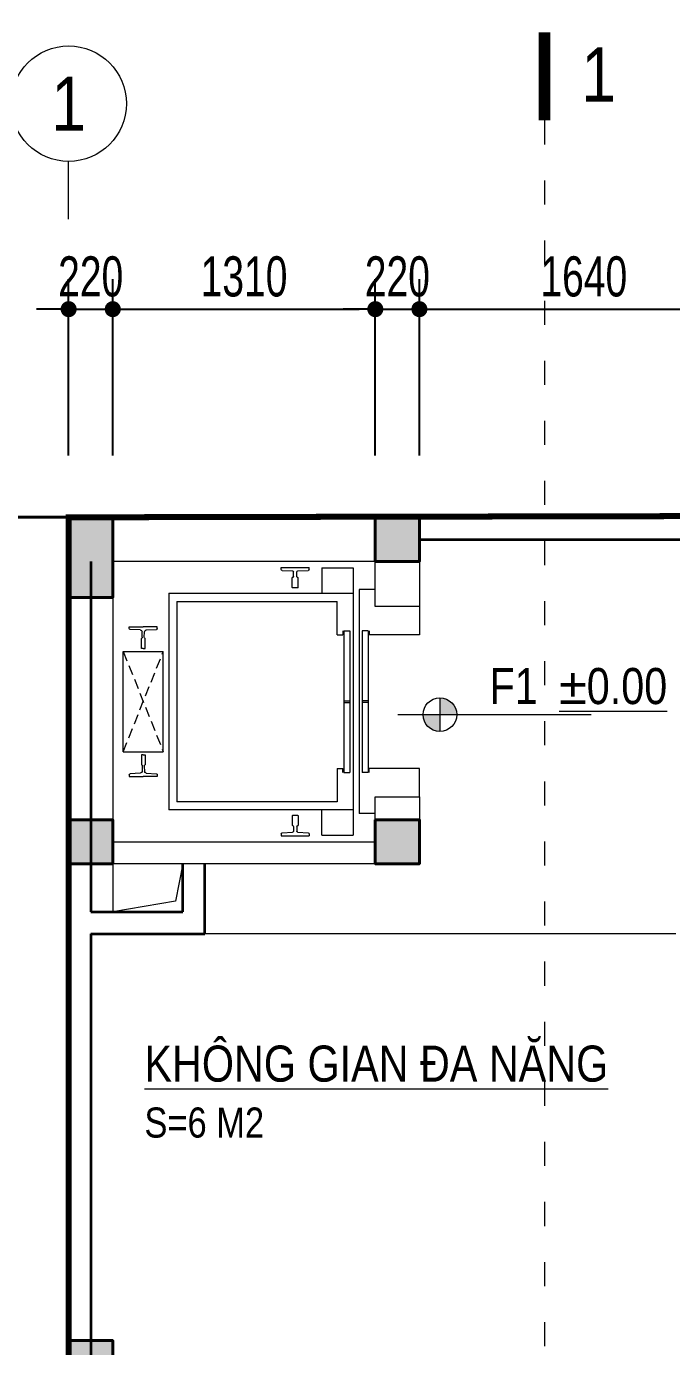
# Model space of a CAD drawing. Header units: millimetres. Extents: x 942520 to 1056220, y -189448 to -147448.
# Drawn here: x 947934 to 951153, y -173327 to -166735 of the extents above; entities that cross this region are included whole.
import ezdxf
from ezdxf.enums import TextEntityAlignment as Align

# ---------------------------------------------------------------- set-up
doc = ezdxf.new("R2010")
doc.units = ezdxf.units.MM
doc.header["$MEASUREMENT"] = 0
doc.header["$PDMODE"] = 2
doc.header["$PDSIZE"] = 1
for name, pattern in [('ACAD_ISO03W100', [30, 12, -18]), ('CENTER', [2, 1.25, -0.25, 0.25, -0.25]), ('DASHED', [0.75, 0.5, -0.25])]:
    doc.linetypes.add(name, pattern=pattern)
doc.layers.get('DEFPOINTS').update_dxf_attribs({"color": 1})
for name, color, linetype, lineweight in [('DWGshare.com_1', 7, 'Continuous', 35), ('DWGshare.com_10', 126, 'Continuous', 13), ('DWGshare.com_12', 139, 'CENTER', 9), ('DWGshare.com_2', 1, 'Continuous', 40), ('DWGshare.com_3', 125, 'Continuous', 18), ('DWGshare.com_6', 122, 'Continuous', 18), ('DWGshare.com_8', 250, 'Continuous', 5)]:
    doc.layers.add(name, color=color, linetype=linetype, lineweight=lineweight)
doc.layers.add('DWGshare.com_14', color=2, linetype='Continuous')
doc.styles.add('DWGshare.com_1', font='VHARIALN.TTF')
doc.styles.add('DWGshare.com_3', font='VHARIALN.TTF', dxfattribs={"width": 0.85})
doc.dimstyles.new('DWGshare.com_1', dxfattribs={"dimscale": 100, "dimtxt": 1.8, "dimasz": 0.8, "dimexe": 1.5, "dimexo": 0, "dimgap": 0.6, "dimtad": 1, "dimdec": 0, "dimlfac": 2, "dimzin": 0, "dimdsep": 46, "dimtxsty": 'DWGshare.com_3', "dimblk": 'DWGshare.com_38', "dimcen": 0, "dimclrd": 256, "dimclre": 256, "dimclrt": 124, "dimazin": 2, "dimtfac": 0.75, "dimtdec": 0, "dimtix": 1, "dimtmove": 2, "dimatfit": 2, "dimfxl": 1, "dimtolj": 1, "dimtzin": 0, "dimarcsym": 0})

# ---------------------------------------------------------------- blocks, each defined once
blk = doc.blocks.new('DWGshare.com_61')
for p, q in [((154, 1420), (295, 1420)), ((295, 1420), (295, 1170)), ((963, 1420), (963, 1170)), ((1104, 1420), (963, 1420)), ((70, 1200), (70, 1120)), ((1188, 1200), (1188, 1120)), ((275, 1170), (295, 1170)), ((983, 1165), (275, 1165)), ((275, 1165), (275, 1135)), ((983, 1135), (275, 1135)), ((625, 1165), (625, 1135)), ((633, 1165), (633, 1135)), ((983, 1170), (963, 1170)), ((983, 1165), (983, 1135)), ((1296, 1090), (-38, 1090)), ((-38, 934), (-38, 1090)), ((1188, 1120), (70, 1120)), ((88, 1090), (88, 169)), ((983, 1072.5), (275, 1072.5)), ((275, 1042.5), (275, 1072.5)), ((625, 1042.5), (625, 1072.5)), ((633, 1042.5), (633, 1072.5)), ((983, 1042.5), (983, 1072.5)), ((1170, 169), (1170, 1090)), ((1296, 934), (1296, 1090)), ((295, 1010), (129, 1010)), ((129, 1010), (129, 210)), ((983, 1042.5), (275, 1042.5)), ((275, 1037.5), (295, 1037.5)), ((295, 1010), (295, 1037.5)), ((963, 1010), (963, 1037.5)), ((983, 1037.5), (963, 1037.5)), ((963, 1010), (1129, 1010)), ((1129, 210), (1129, 1010)), ((-38, 934), (88, 934)), ((1296, 934), (1170, 934)), ((-41, 730), (-41, 870)), ((-31.3, 870), (-41, 870)), ((-23.7, 813.5), (-26.3, 865.2)), ((1281.7, 813.5), (1284.3, 865.2)), ((1289.3, 870), (1299, 870)), ((1299, 730), (1299, 870)), ((5.2, 808.7), (-18.7, 808.7)), ((5.2, 791.2), (-18.7, 791.2)), ((60, 814.3), (10.2, 814.3)), ((10.2, 813.7), (10.2, 814.3)), ((61, 813.3), (60, 814.3)), ((61, 813.3), (61, 786.7)), ((1197, 813.3), (1198, 814.3)), ((1197, 813.3), (1197, 786.7)), ((1198, 814.3), (1247.8, 814.3)), ((1247.8, 813.7), (1247.8, 814.3)), ((1252.8, 808.7), (1276.7, 808.7)), ((1252.8, 791.2), (1276.7, 791.2)), ((-31.3, 730), (-41, 730)), ((-26.3, 734.8), (-23.7, 786.5)), ((10.2, 786.2), (10.2, 785.7)), ((60, 785.7), (10.2, 785.7)), ((60, 785.7), (61, 786.7)), ((1198, 785.7), (1197, 786.7)), ((1198, 785.7), (1247.8, 785.7)), ((1247.8, 786.2), (1247.8, 785.7)), ((1284.3, 734.8), (1281.7, 786.5)), ((1289.3, 730), (1299, 730)), ((1129, 210), (129, 210)), ((1170, 169), (88, 169)), ((378.5, 142.2, 0), (879.5, 142.2, 0)), ((378.5, -57.8, 0), (378.5, 142.2, 0)), ((879.5, -57.8, 0), (879.5, 142.2, 0)), ((263.7, 112.1, 0), (255.5, 112.1, 0)), ((263.7, 112.1, 0), (255.5, 112.1, 0)), ((255.5, 112.1, 0), (255.5, 42.2, 0)), ((255.5, 112.1, 0), (255.5, 42.2, 0)), ((271.3, 57.2, 0), (268.5, 107.6, 0)), ((271.3, 57.2, 0), (268.5, 107.6, 0)), ((378.5, -37.8, 0), (378.5, 122.2, 0)), ((879.5, -37.8, 0), (879.5, 122.2, 0)), ((986.7, 57.2, 0), (989.5, 107.6, 0)), ((994.3, 112.1, 0), (1002.5, 112.1, 0)), ((1002.5, 112.1, 0), (1002.5, 42.2, 0)), ((255.5, -27.6, 0), (255.5, 42.2, 0)), ((255.5, -27.6, 0), (255.5, 42.2, 0)), ((271.3, 27.3, 0), (268.5, -23.1, 0)), ((271.3, 27.3, 0), (268.5, -23.1, 0)), ((306.9, 47.2, 0), (280.5, 48.3, 0)), ((306.9, 47.2, 0), (280.5, 48.3, 0)), ((306.9, 37.2, 0), (280.5, 36.2, 0)), ((306.9, 37.2, 0), (280.5, 36.2, 0)), ((363.5, 51.7, 0), (313.2, 51.7, 0)), ((363.5, 51.7, 0), (313.2, 51.7, 0)), ((363.5, 32.7, 0), (313.2, 32.7, 0)), ((363.5, 32.7, 0), (313.2, 32.7, 0)), ((363.5, 42.2, 0), (363.5, 51.7, 0)), ((363.5, 42.2, 0), (363.5, 51.7, 0)), ((363.5, 42.2, 0), (363.5, 32.7, 0)), ((363.5, 42.2, 0), (363.5, 32.7, 0)), ((894.5, 42.2, 0), (894.5, 51.7, 0)), ((894.5, 51.7, 0), (944.8, 51.7, 0)), ((894.5, 42.2, 0), (894.5, 32.7, 0)), ((894.5, 32.7, 0), (944.8, 32.7, 0)), ((951.1, 47.2, 0), (977.5, 48.3, 0)), ((951.1, 37.2, 0), (977.5, 36.2, 0)), ((986.7, 27.3, 0), (989.5, -23.1, 0)), ((1002.5, -27.6, 0), (1002.5, 42.2, 0)), ((263.7, -27.6, 0), (255.5, -27.6, 0)), ((263.7, -27.6, 0), (255.5, -27.6, 0)), ((378.5, -57.8, 0), (879.5, -57.8, 0)), ((994.3, -27.6, 0), (1002.5, -27.6, 0))]:
    blk.add_line(p, q)
at = {"linetype": 'DASHED', "ltscale": 100}
for p, q in [((879.5, -57.8, 0), (378.5, 142.2, 0)), ((378.5, -57.8, 0), (879.5, 142.2, 0))]:
    blk.add_line(p, q, dxfattribs=at)
for centre, radius, start, end in [((-31.3, 865), 5, 2.80408, 90), ((1289.3, 865), 5, 90, 177.19592), ((-18.7, 813.7), 5, 182.80408, 270), ((-18.7, 786.2), 5, 90, 177.19592), ((5.2, 813.7), 5, 270, 0), ((5.2, 786.2), 5, 0, 90), ((1252.8, 813.7), 5, 180, 270), ((1252.8, 786.2), 5, 90, 180), ((1276.7, 813.7), 5, 270, 357.19592), ((1276.7, 786.2), 5, 2.80408, 90), ((-31.3, 735), 5, 270, 357.19592), ((1289.3, 735), 5, 182.80408, 270), ((263.7, 107.3, 0), 4.8, 3.27177, 90), ((263.7, 107.3, 0), 4.8, 3.27177, 90), ((994.3, 107.3, 0), 4.8, 90, 176.72823), ((280.8, 57.7, 0), 9.5, 183.27177, 267.8011), ((280.8, 57.7, 0), 9.5, 183.27177, 267.8011), ((280.8, 26.7, 0), 9.5, 92.1989, 176.72823), ((280.8, 26.7, 0), 9.5, 92.1989, 176.72823), ((307.1, 53.6, 0), 6.4, 267.8011, 342.72572), ((307.1, 53.6, 0), 6.4, 267.8011, 342.72572), ((307.1, 30.8, 0), 6.4, 17.27428, 92.1989), ((307.1, 30.8, 0), 6.4, 17.27428, 92.1989), ((950.9, 53.6, 0), 6.4, 197.27428, 272.1989), ((950.9, 30.8, 0), 6.4, 87.8011, 162.72572), ((977.2, 57.7, 0), 9.5, 272.1989, 356.72823), ((977.2, 26.7, 0), 9.5, 3.27177, 87.8011), ((263.7, -22.8, 0), 4.8, 270, 356.72823), ((263.7, -22.8, 0), 4.8, 270, 356.72823), ((994.3, -22.8, 0), 4.8, 183.27177, 270)]:
    blk.add_arc(centre, radius, start, end)
blk = doc.blocks.new('DWGshare.com_64')
at = {"layer": 'DWGshare.com_1', "linetype": 'Continuous', "lineweight": 0}
blk.add_lwpolyline([(1395, 0), (1730, 0), (1730, 1750), (0, 1750), (0, 0), (445, 0), (445, 220), (220, 220), (220, 1530), (1620, 1530), (1620, 220), (1395, 220), (1395, 0)], dxfattribs=at)
at = {"layer": 'DWGshare.com_8', "rotation": 180}
blk.add_blockref('DWGshare.com_61', (1549, 1420), dxfattribs=at)
blk = doc.blocks.new('DWGshare.com_28')
blk.add_line((0, -288), (0, 0))
blk.add_circle((0, 288), 288)
at = {"style": 'DWGshare.com_1'}
blk.add_attdef('1', text='', height=270, dxfattribs=at).set_placement((0, 288), align=Align.MIDDLE_CENTER)
blk = doc.blocks.new('DWGshare.com_98')
at = {"layer": 'DWGshare.com_6'}
ref = blk.add_blockref('DWGshare.com_28', (0, 10817.3), dxfattribs=at)
ref.add_attrib('1', '1', dxfattribs={"layer": '0', "height": 270, "style": 'DWGshare.com_1'}).set_placement((0, 11105), align=Align.MIDDLE_CENTER)
blk = doc.blocks.new('DWGshare.com_38')
at = {"color": 0, "linetype": 'ByBlock', "lineweight": -2}
blk.add_line((-0.5, 0), (-1, 0), dxfattribs=at)
at = {"color": 0, "linetype": 'ByBlock', "const_width": 0.5}
blk.add_lwpolyline([(-0.25, 0, 1), (0.25, 0, 1)], format="xyb", close=True, dxfattribs=at)
blk = doc.blocks.new('*D69')
at = {"layer": 'DEFPOINTS', "color": 0, "linetype": 'Continuous', "transparency": 16777216}
for p in [(948365, -168147.2), (948145, -168877.4), (948365, -168877.4)]:
    blk.add_point(p, dxfattribs=at)
at = {"layer": 'DWGshare.com_10', "linetype": 'Continuous', "lineweight": -2, "transparency": 16777216}
for p, q in [((948145, -168877.4), (948145, -167997.2)), ((948365, -168877.4), (948365, -167997.2)), ((948065, -168147.2), (947985, -168147.2)), ((948145, -168147.2), (948365, -168147.2)), ((948445, -168147.2), (948525, -168147.2))]:
    blk.add_line(p, q, dxfattribs=at)
at = {"layer": 'DWGshare.com_10', "linetype": 'Continuous', "lineweight": -2, "transparency": 16777216, "xscale": 80, "yscale": 80, "zscale": 80}
blk.add_blockref('DWGshare.com_38', (948145, -168147.2), dxfattribs=at)
at = {"layer": 'DWGshare.com_10', "linetype": 'Continuous', "lineweight": -2, "transparency": 16777216, "xscale": 80, "yscale": 80, "zscale": 80, "rotation": 180}
blk.add_blockref('DWGshare.com_38', (948365, -168147.2), dxfattribs=at)
at = {"layer": 'DWGshare.com_10', "color": 124, "linetype": 'Continuous', "transparency": 16777216, "insert": (948255, -167985), "char_height": 200, "attachment_point": 5, "style": 'DWGshare.com_3'}
blk.add_mtext('\\A1;220', dxfattribs=at)
blk = doc.blocks.new('DWGshare.com_108')
at = {"color": 0, "linetype": 'ByBlock', "lineweight": -2}
for p, q in [((-1, 0.167), (0, 0)), ((-1, 0.167), (-1, -0.167)), ((0, 0), (-1, -0.167))]:
    blk.add_line(p, q, dxfattribs=at)
blk = doc.blocks.new('*D70')
at = {"layer": 'DEFPOINTS', "color": 0, "linetype": 'Continuous', "transparency": 16777216}
for p in [(949675, -168147.2), (948365, -168877.4), (949675, -168877.4)]:
    blk.add_point(p, dxfattribs=at)
at = {"layer": 'DWGshare.com_10', "linetype": 'Continuous', "lineweight": -2, "transparency": 16777216}
for p, q in [((948365, -168877.4), (948365, -167997.2)), ((949675, -168877.4), (949675, -167997.2)), ((948445, -168147.2), (949595, -168147.2))]:
    blk.add_line(p, q, dxfattribs=at)
at = {"layer": 'DWGshare.com_10', "linetype": 'Continuous', "lineweight": -2, "transparency": 16777216, "xscale": 80, "yscale": 80, "zscale": 80, "rotation": 180}
blk.add_blockref('DWGshare.com_38', (948365, -168147.2), dxfattribs=at)
at = {"layer": 'DWGshare.com_10', "linetype": 'Continuous', "lineweight": -2, "transparency": 16777216, "xscale": 80, "yscale": 80, "zscale": 80}
blk.add_blockref('DWGshare.com_38', (949675, -168147.2), dxfattribs=at)
at = {"layer": 'DWGshare.com_10', "color": 124, "linetype": 'Continuous', "transparency": 16777216, "insert": (949020, -167985), "char_height": 200, "attachment_point": 5, "style": 'DWGshare.com_3'}
blk.add_mtext('\\A1;1310', dxfattribs=at)
blk = doc.blocks.new('*D71')
at = {"layer": 'DEFPOINTS', "color": 0, "linetype": 'Continuous', "transparency": 16777216}
for p in [(949895, -168147.2), (949675, -168877.4), (949895, -168877.4)]:
    blk.add_point(p, dxfattribs=at)
at = {"layer": 'DWGshare.com_10', "linetype": 'Continuous', "lineweight": -2, "transparency": 16777216}
for p, q in [((949675, -168877.4), (949675, -167997.2)), ((949895, -168877.4), (949895, -167997.2)), ((949595, -168147.2), (949515, -168147.2)), ((949675, -168147.2), (949895, -168147.2)), ((949975, -168147.2), (950055, -168147.2))]:
    blk.add_line(p, q, dxfattribs=at)
at = {"layer": 'DWGshare.com_10', "linetype": 'Continuous', "lineweight": -2, "transparency": 16777216, "xscale": 80, "yscale": 80, "zscale": 80}
blk.add_blockref('DWGshare.com_38', (949675, -168147.2), dxfattribs=at)
at = {"layer": 'DWGshare.com_10', "linetype": 'Continuous', "lineweight": -2, "transparency": 16777216, "xscale": 80, "yscale": 80, "zscale": 80, "rotation": 180}
blk.add_blockref('DWGshare.com_38', (949895, -168147.2), dxfattribs=at)
at = {"layer": 'DWGshare.com_10', "color": 124, "linetype": 'Continuous', "transparency": 16777216, "insert": (949785, -167985), "char_height": 200, "attachment_point": 5, "style": 'DWGshare.com_3'}
blk.add_mtext('\\A1;220', dxfattribs=at)
blk = doc.blocks.new('*D72')
at = {"layer": 'DEFPOINTS', "color": 0, "linetype": 'Continuous', "transparency": 16777216}
for p in [(951535.5, -168147.2), (949895, -168877.4), (951535.5, -168877.4)]:
    blk.add_point(p, dxfattribs=at)
at = {"layer": 'DWGshare.com_10', "linetype": 'Continuous', "lineweight": -2, "transparency": 16777216}
for p, q in [((949895, -168877.4), (949895, -167997.2)), ((951535.5, -168877.4), (951535.5, -167997.2)), ((949975, -168147.2), (951455.5, -168147.2))]:
    blk.add_line(p, q, dxfattribs=at)
at = {"layer": 'DWGshare.com_10', "linetype": 'Continuous', "lineweight": -2, "transparency": 16777216, "xscale": 80, "yscale": 80, "zscale": 80, "rotation": 180}
blk.add_blockref('DWGshare.com_38', (949895, -168147.2), dxfattribs=at)
at = {"layer": 'DWGshare.com_10', "linetype": 'Continuous', "lineweight": -2, "transparency": 16777216, "xscale": 80, "yscale": 80, "zscale": 80}
blk.add_blockref('DWGshare.com_38', (951535.5, -168147.2), dxfattribs=at)
at = {"layer": 'DWGshare.com_10', "color": 124, "linetype": 'Continuous', "transparency": 16777216, "insert": (950715.3, -167985), "char_height": 200, "attachment_point": 5, "style": 'DWGshare.com_3'}
blk.add_mtext('\\A1;1640', dxfattribs=at)
blk = doc.blocks.new('DWGshare.com_99')
at = {"layer": 'DWGshare.com_14', "linetype": 'ACAD_ISO03W100', "ltscale": 20, "const_width": 30, "flags": 128}
blk.add_lwpolyline([(7052.2, 11453.7), (7124.4, 8739.1), (8174.3, 8779.4), (8167.8, 7229.4), (6150, 7229.4), (6150, 0), (0, 0), (0, 11440), (7052.2, 11453.7)], dxfattribs=at)
blk = doc.blocks.new('DWGshare.com_24')
h = blk.add_hatch(color=256)
h.paths.add_polyline_path([(-754.6, 84), (-754.6, 0), (-670.6, 0, 0.414214)])
h.paths.add_polyline_path([(-754.6, 0), (-838.5, 0, 0.414214), (-754.6, -84)])
for p, q in [((-754.6, 84), (-754.6, -84)), ((-963.6, 0), (0, 0))]:
    blk.add_line(p, q)
blk.add_circle((-754.6, 0), 84)
at = {"style": 'DWGshare.com_1', "flags": 12}
for tag, p in [('F2', (-507.1, 52.9)), ('%%U+3.60', (0, 52.9))]:
    blk.add_attdef(tag, p, '', height=180, dxfattribs=at)
blk = doc.blocks.new('DWGshare.com_2')
at = {"style": 'DWGshare.com_1'}
for tag, p in [('ROOM', (0, 282.6)), ('%%UROOM', (0, 0))]:
    blk.add_attdef(tag, p, '', height=180, dxfattribs=at)
at = {"color": 126, "style": 'DWGshare.com_1'}
for tag, p in [('S=101M2', (0, -279.2)), ('9.E.2', (0, -492.5))]:
    blk.add_attdef(tag, p, '', height=150, dxfattribs=at)
blk = doc.blocks.new('DWGshare.com_107')
blk.add_lwpolyline([(0, 440.6, 57.6, 57.6, 0), (0, 0, 0, 0, 0), (348.7, 0, 0, 0, 0)], format="xyseb")
at = {"style": 'DWGshare.com_1'}
blk.add_attdef('2', text='', height=270, dxfattribs=at).set_placement((253.2, 94.4), align=Align.CENTER)
blk = doc.blocks.new('DWGshare.com_113')
at = {"layer": 'DWGshare.com_6', "linetype": 'ACAD_ISO03W100', "ltscale": 10}
blk.add_line((950519.2, -229623.2), (950519.2, -245530.1), dxfattribs=at)
at = {"layer": 'DWGshare.com_6'}
ref = blk.add_blockref('DWGshare.com_107', (950519.2, -229623.2), dxfattribs=at)
ref.add_attrib('2', '1', dxfattribs={"layer": '0', "height": 270, "style": 'DWGshare.com_1'}).set_placement((950789.3, -229528.8), align=Align.CENTER)
blk = doc.blocks.new('DWGshare.com_39')
at = {"layer": 'DWGshare.com_2'}
h = blk.add_hatch(color=256, dxfattribs=at)
h.dxf.hatch_style = 1
h.paths.add_polyline_path([(749368.5, 239623.3), (749588.5, 239623.3), (749588.5, 239843.3), (749368.5, 239843.3)])
blk.add_lwpolyline([(749368.5, 239623.3), (749588.5, 239623.3), (749588.5, 239843.3), (749368.5, 239843.3)], close=True, dxfattribs=at)
blk = doc.blocks.new('DWGshare.com_44')
at = {"layer": 'DWGshare.com_2'}
blk.add_hatch(color=256, dxfattribs=at).paths.add_polyline_path([(-180, 0), (220, 0), (220, 220), (-180, 220)])
blk.add_lwpolyline([(-180, 0), (220, 0), (220, 220), (-180, 220)], close=True, dxfattribs=at)
blk = doc.blocks.new('DWGshare.com_101')
at = {"layer": 'DWGshare.com_3'}
blk.add_line((1717.1, -239), (1607.1, -239), dxfattribs=at)
at = {"layer": 'DWGshare.com_2', "xscale": -1}
for name, p, rotation in [('DWGshare.com_44', (-32.9, -239), 270), ('DWGshare.com_39', (-747871.4, 239604.3), 180), ('DWGshare.com_39', (-749401.4, 238094.3), 180), ('DWGshare.com_39', (-747871.4, 238094.3), 180), ('DWGshare.com_39', (-749401.4, 235494.3), 180)]:
    blk.add_blockref(name, p, dxfattribs=dict(at, rotation=rotation))

msp = doc.modelspace()

# ---------------------------------------------------------------- linework, layer by layer
at = {"layer": 'DWGshare.com_1', "linetype": 'Continuous'}
for p, q in [((954295, -169186.4), (948145, -169186.4)), ((948145, -169186.4), (948145, -177826.4)), ((949895, -169296.4), (951535.9, -169296.4)), ((948255, -169406.4), (948255, -171156.4)), ((948715, -171156.4), (948715, -170916.4)), ((948825, -171266.4), (948825, -170916.4)), ((948255, -171156.4), (948715, -171156.4)), ((948255, -171266.4), (948255, -177826.4)), ((948255, -171266.4), (948825, -171266.4))]:
    msp.add_line(p, q, dxfattribs=at)
at = {"layer": 'DWGshare.com_12', "ltscale": 1000}
msp.add_line((943236.3, -169186.4), (979694.8, -169186.4), dxfattribs=at)
at = {"layer": 'DWGshare.com_2', "linetype": 'ACAD_ISO03W100', "ltscale": 20, "const_width": 15}
msp.add_lwpolyline([(943236.3, -169186.4), (979694.8, -169186.4)], dxfattribs=at)
at = {"layer": 'DWGshare.com_3', "linetype": 'ByBlock', "ltscale": 5}
msp.add_line((948365, -170916.4), (948365, -171156.4), dxfattribs=at)
at = {"layer": 'DWGshare.com_3', "linetype": 'Continuous'}
msp.add_line((951175, -171266.4), (948825, -171266.4), dxfattribs=at)
at = {"layer": 'DWGshare.com_6', "linetype": 'ByBlock', "ltscale": 5}
msp.add_lwpolyline([(948715, -170916.4), (948678.6, -171102.3), (948365, -171156.4)], dxfattribs=at)

# ---------------------------------------------------------------- block references
at = {"layer": 'DWGshare.com_10', "linetype": 'Continuous'}
msp.add_blockref('DWGshare.com_98', (948145, -178226.4), dxfattribs=at)
at = {"layer": 'DWGshare.com_14', "linetype": 'Continuous'}
msp.add_blockref('DWGshare.com_99', (948145, -180626.4), dxfattribs=at)
at = {"layer": 'DWGshare.com_2', "linetype": 'Continuous'}
msp.add_blockref('DWGshare.com_101', (948177.9, -169167.4), dxfattribs=at)
at = {"layer": 'DWGshare.com_6'}
msp.add_blockref('DWGshare.com_113', (0, 62418.4), dxfattribs=at)
ref = msp.add_blockref('DWGshare.com_24', (950751.7, -170171.7), dxfattribs=at)
ref.add_attrib('F2', 'f1', (950244.7, -170118.8), dxfattribs={"layer": '0', "height": 180, "style": 'DWGshare.com_1'})
ref.add_attrib('%%U+3.60', '%%u%%p0.00', (950592, -170118.8), dxfattribs={"layer": '0', "height": 180, "style": 'DWGshare.com_1'})
ref = msp.add_blockref('DWGshare.com_2', (948523.2, -172003.9), dxfattribs=at)
ref.add_attrib('%%UROOM', '%%ukh«ng gian ®a n¨ng', (948523.2, -172003.9), dxfattribs={"layer": '0', "height": 180, "style": 'DWGshare.com_1'})
ref.add_attrib('S=101M2', 'S=6 m2', (948523.2, -172283.1), dxfattribs={"layer": '0', "color": 126, "height": 150, "style": 'DWGshare.com_1'})
at = {"layer": 'DWGshare.com_8', "linetype": 'ACAD_ISO03W100', "ltscale": 3, "xscale": -1, "rotation": 90}
msp.add_blockref('DWGshare.com_64', (949895, -169186.4), dxfattribs=at)

# ---------------------------------------------------------------- dimensions: what is measured, and where the dimension line sits
at = {"layer": 'DWGshare.com_10', "linetype": 'Continuous'}
for base, p1, p2, picture, middle in [((948365, -168147.2), (948145, -168877.4), (948365, -168877.4), '*D69', (948255, -167985)), ((949675, -168147.2), (948365, -168877.4), (949675, -168877.4), '*D70', (949020, -167985)), ((949895, -168147.2), (949675, -168877.4), (949895, -168877.4), '*D71', (949785, -167985)), ((951535.4722, -168147.1617), (949895.0396, -168877.3761), (951535.4722, -168877.3761), '*D72', (950715.2559, -167985.0471))]:
    dim = msp.add_linear_dim(base=base, p1=p1, p2=p2, dimstyle='DWGshare.com_1', override={"dimtxt": 2, "dimlfac": 1, "dimldrblk": 'DWGshare.com_108'}, dxfattribs=at)
    dim.commit()
    dim.dimension.update_dxf_attribs({"geometry": picture, "text_midpoint": middle})

doc.saveas('drawing.dxf')
